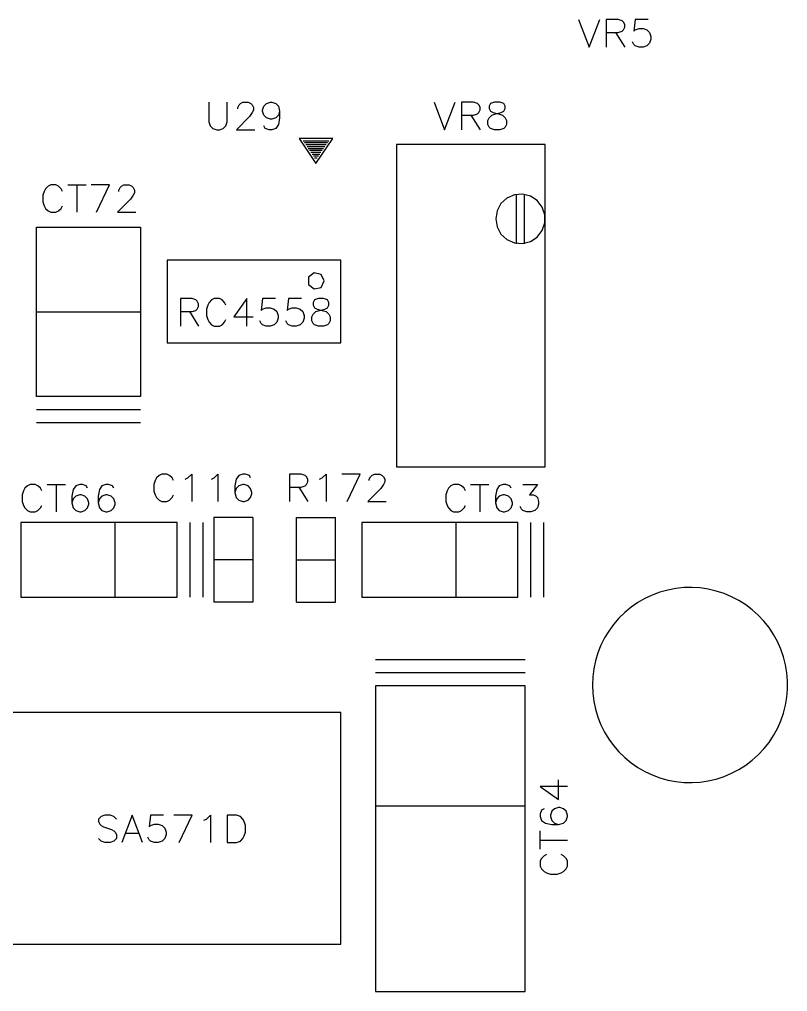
# Model space of a CAD drawing. Extents: x 295 to 953, y 10 to 290.
# Drawn here: x 642.1 to 694.1, y 158.3 to 224 of the extents above; entities that cross this region are included whole.
import ezdxf

# ---------------------------------------------------------------- set-up
doc = ezdxf.new("R2010")
doc.units = 0
doc.header["$LTSCALE"] = 5
doc.header["$MEASUREMENT"] = 0
doc.layers.add('DV-DPO-A6_TSK', color=14, linetype='CONTINUOUS')

msp = doc.modelspace()

# ---------------------------------------------------------------- linework, layer by layer
at = {"layer": 'DV-DPO-A6_TSK', "color": 7}
for p, q in [((679.942, 224.006), (680.657, 222.139)), ((680.657, 222.139), (681.367, 224.006)), ((682.607, 224.006), (681.808, 224.006)), ((681.808, 224.006), (681.808, 222.139)), ((682.876, 223.916), (682.607, 224.006)), ((682.965, 223.827), (682.876, 223.916)), ((683.054, 223.653), (682.965, 223.827)), ((683.054, 223.475), (683.054, 223.653)), ((683.764, 224.006), (683.675, 223.206)), ((684.652, 224.006), (683.764, 224.006)), ((681.808, 223.117), (682.607, 223.117)), ((682.428, 223.117), (683.054, 222.139)), ((682.607, 223.117), (682.876, 223.206)), ((682.876, 223.206), (682.965, 223.296)), ((682.965, 223.296), (683.054, 223.475)), ((683.675, 223.206), (683.764, 223.296)), ((683.764, 223.296), (684.032, 223.385)), ((684.032, 223.385), (684.295, 223.385)), ((684.295, 223.385), (684.563, 223.296)), ((684.563, 223.296), (684.742, 223.117)), ((684.742, 223.117), (684.831, 222.849)), ((683.675, 222.318), (683.585, 222.497)), ((683.764, 222.229), (683.675, 222.318)), ((684.032, 222.139), (683.764, 222.229)), ((684.563, 222.229), (684.295, 222.139)), ((684.742, 222.407), (684.563, 222.229)), ((684.831, 222.676), (684.742, 222.407)), ((684.831, 222.849), (684.831, 222.676)), ((684.295, 222.139), (684.032, 222.139)), ((654.936, 218.418), (654.936, 217.082)), ((656.176, 217.082), (656.176, 218.418)), ((656.975, 218.239), (657.065, 218.328)), ((657.065, 218.328), (657.243, 218.418)), ((657.243, 218.418), (657.595, 218.418)), ((657.595, 218.418), (657.774, 218.328)), ((657.774, 218.328), (657.864, 218.239)), ((658.663, 218.149), (658.836, 218.328)), ((658.836, 218.328), (659.104, 218.418)), ((659.104, 218.418), (659.194, 218.418)), ((659.194, 218.418), (659.462, 218.328)), ((659.462, 218.328), (659.635, 218.149)), ((670.163, 218.418), (670.878, 216.551)), ((670.878, 216.551), (671.588, 218.418)), ((672.828, 218.418), (672.029, 218.418)), ((672.029, 218.418), (672.029, 216.551)), ((673.097, 218.328), (672.828, 218.418)), ((673.186, 218.239), (673.097, 218.328)), ((673.985, 218.328), (673.896, 218.149)), ((674.253, 218.418), (673.985, 218.328)), ((674.605, 218.418), (674.253, 218.418)), ((674.873, 218.328), (674.605, 218.418)), ((674.963, 218.149), (674.873, 218.328)), ((656.886, 218.06), (656.975, 218.239)), ((656.886, 217.97), (656.886, 218.06)), ((657.864, 217.708), (657.685, 217.44)), ((657.864, 218.239), (657.953, 218.06)), ((657.953, 217.881), (657.864, 217.708)), ((657.953, 218.06), (657.953, 217.881)), ((658.573, 217.881), (658.663, 218.149)), ((658.573, 217.797), (658.573, 217.881)), ((658.663, 217.529), (658.573, 217.797)), ((659.635, 218.149), (659.724, 217.797)), ((659.724, 217.797), (659.635, 217.529)), ((659.724, 217.797), (659.724, 217.35)), ((672.828, 217.529), (673.097, 217.618)), ((673.097, 217.618), (673.186, 217.708)), ((673.275, 218.065), (673.186, 218.239)), ((673.186, 217.708), (673.275, 217.887)), ((673.275, 217.887), (673.275, 218.065)), ((673.896, 218.149), (673.896, 217.976)), ((673.896, 217.976), (673.985, 217.797)), ((673.985, 217.797), (674.164, 217.708)), ((674.074, 217.529), (674.337, 217.618)), ((674.164, 217.708), (674.516, 217.618)), ((674.337, 217.618), (674.695, 217.708)), ((674.516, 217.618), (674.784, 217.529)), ((674.695, 217.708), (674.873, 217.797)), ((674.873, 217.797), (674.963, 217.976)), ((674.963, 217.976), (674.963, 218.149)), ((654.936, 217.082), (655.025, 216.819)), ((656.087, 216.819), (656.176, 217.082)), ((657.685, 217.44), (656.796, 216.551)), ((658.836, 217.35), (658.663, 217.529)), ((659.104, 217.261), (658.836, 217.35)), ((659.194, 217.261), (659.104, 217.261)), ((659.462, 217.35), (659.194, 217.261)), ((659.635, 217.529), (659.462, 217.35)), ((659.724, 217.35), (659.635, 216.909)), ((672.029, 217.529), (672.828, 217.529)), ((672.649, 217.529), (673.275, 216.551)), ((673.806, 217.177), (673.896, 217.35)), ((673.806, 216.909), (673.806, 217.177)), ((673.896, 217.35), (674.074, 217.529)), ((674.784, 217.529), (674.963, 217.35)), ((674.963, 217.35), (675.052, 217.177)), ((675.052, 217.177), (675.052, 216.909)), ((655.025, 216.819), (655.198, 216.641)), ((655.198, 216.641), (655.466, 216.551)), ((655.466, 216.551), (655.645, 216.551)), ((655.645, 216.551), (655.908, 216.641)), ((655.908, 216.641), (656.087, 216.819)), ((656.796, 216.551), (658.037, 216.551)), ((658.752, 216.641), (658.663, 216.819)), ((659.015, 216.551), (658.752, 216.641)), ((659.194, 216.551), (659.015, 216.551)), ((659.462, 216.641), (659.194, 216.551)), ((659.635, 216.909), (659.462, 216.641)), ((673.896, 216.73), (673.806, 216.909)), ((673.985, 216.641), (673.896, 216.73)), ((674.253, 216.551), (673.985, 216.641)), ((674.605, 216.551), (674.253, 216.551)), ((674.873, 216.641), (674.605, 216.551)), ((674.963, 216.73), (674.873, 216.641)), ((675.052, 216.909), (674.963, 216.73)), ((663.312, 215.964), (661.038, 215.964)), ((661.038, 215.964), (662.172, 214.26)), ((661.311, 215.802), (663.038, 215.802)), ((661.401, 215.674), (662.949, 215.674)), ((662.172, 214.26), (663.312, 215.964)), ((661.485, 215.545), (662.865, 215.545)), ((661.574, 215.417), (662.775, 215.417)), ((661.658, 215.288), (662.692, 215.288)), ((661.742, 215.16), (662.608, 215.16)), ((661.831, 215.031), (662.518, 215.031)), ((677.684, 215.545), (667.626, 215.545)), ((667.626, 215.545), (667.626, 193.752)), ((677.684, 193.752), (677.684, 215.545)), ((661.915, 214.903), (662.435, 214.903)), ((662.004, 214.774), (662.345, 214.774)), ((662.088, 214.646), (662.261, 214.646)), ((643.799, 212.377), (643.709, 212.114)), ((643.888, 212.556), (643.799, 212.377)), ((644.067, 212.729), (643.888, 212.556)), ((644.24, 212.818), (644.067, 212.729)), ((644.598, 212.818), (644.24, 212.818)), ((644.771, 212.729), (644.598, 212.818)), ((644.95, 212.556), (644.771, 212.729)), ((645.039, 212.377), (644.95, 212.556)), ((645.391, 212.818), (646.632, 212.818)), ((646.011, 212.818), (646.011, 210.963)), ((648.224, 212.818), (646.984, 212.818)), ((647.336, 210.963), (648.224, 212.818)), ((648.845, 212.466), (648.928, 212.645)), ((648.845, 212.377), (648.845, 212.466)), ((648.928, 212.645), (649.018, 212.729)), ((649.018, 212.729), (649.197, 212.818)), ((649.197, 212.818), (649.549, 212.818)), ((649.549, 212.818), (649.727, 212.729)), ((649.727, 212.729), (649.817, 212.645)), ((649.817, 212.645), (649.906, 212.466)), ((649.906, 212.466), (649.906, 212.287)), ((643.709, 212.114), (643.709, 211.673)), ((649.638, 211.846), (648.755, 210.963)), ((649.817, 212.114), (649.638, 211.846)), ((649.906, 212.287), (649.817, 212.114)), ((675.086, 211.919), (674.683, 211.55)), ((675.594, 212.142), (675.086, 211.919)), ((676.142, 212.187), (675.594, 212.142)), ((675.728, 208.84), (675.728, 212.192)), ((676.678, 212.053), (676.142, 212.187)), ((676.287, 208.84), (676.287, 212.192)), ((677.142, 211.751), (676.678, 212.053)), ((677.477, 211.315), (677.142, 211.751)), ((643.709, 211.673), (643.799, 211.405)), ((643.799, 211.405), (643.888, 211.226)), ((643.888, 211.226), (644.067, 211.053)), ((644.067, 211.053), (644.24, 210.963)), ((644.598, 210.963), (644.771, 211.053)), ((644.771, 211.053), (644.95, 211.226)), ((644.95, 211.226), (645.039, 211.405)), ((674.421, 211.064), (674.331, 210.516)), ((674.683, 211.55), (674.421, 211.064)), ((677.656, 210.795), (677.477, 211.315)), ((644.24, 210.963), (644.598, 210.963)), ((648.755, 210.963), (649.99, 210.963)), ((674.331, 210.516), (674.421, 209.974)), ((677.656, 210.242), (677.656, 210.795)), ((643.29, 198.513), (643.29, 209.952)), ((643.29, 209.952), (650.325, 209.952)), ((650.325, 209.952), (650.325, 198.513)), ((674.421, 209.974), (674.683, 209.488)), ((677.142, 209.287), (677.477, 209.723)), ((677.477, 209.723), (677.656, 210.242)), ((674.683, 209.488), (675.086, 209.114)), ((675.086, 209.114), (675.594, 208.89)), ((676.678, 208.985), (677.142, 209.287)), ((675.594, 208.89), (676.142, 208.845)), ((676.142, 208.845), (676.678, 208.985)), ((652.119, 207.722), (652.119, 202.134)), ((653.796, 207.722), (652.119, 207.722)), ((663.854, 207.722), (653.796, 207.722)), ((663.854, 202.134), (663.854, 207.722)), ((662.049, 206.873), (661.669, 206.571)), ((661.669, 206.571), (661.669, 206.085)), ((662.524, 206.761), (662.049, 206.873)), ((662.736, 206.325), (662.524, 206.761)), ((661.669, 206.085), (662.049, 205.783)), ((662.049, 205.783), (662.524, 205.889)), ((662.524, 205.889), (662.736, 206.325)), ((653.801, 205.124), (653.008, 205.124)), ((653.008, 205.124), (653.008, 203.274)), ((654.064, 205.034), (653.801, 205.124)), ((655.299, 205.124), (655.12, 205.034)), ((655.651, 205.124), (655.299, 205.124)), ((655.83, 205.034), (655.651, 205.124)), ((657.5, 205.124), (656.617, 203.894)), ((657.5, 203.274), (657.5, 205.124)), ((658.557, 205.124), (658.467, 204.33)), ((659.434, 205.124), (658.557, 205.124)), ((660.317, 205.124), (660.227, 204.33)), ((661.2, 205.124), (660.317, 205.124)), ((662.34, 205.124), (662.077, 205.034)), ((662.692, 205.124), (662.34, 205.124)), ((662.96, 205.034), (662.692, 205.124)), ((654.153, 204.95), (654.064, 205.034)), ((654.243, 204.772), (654.153, 204.95)), ((654.153, 204.42), (654.243, 204.598)), ((654.243, 204.598), (654.243, 204.772)), ((654.857, 204.682), (654.768, 204.42)), ((654.947, 204.861), (654.857, 204.682)), ((655.12, 205.034), (654.947, 204.861)), ((656.003, 204.861), (655.83, 205.034)), ((656.092, 204.682), (656.003, 204.861)), ((658.557, 204.42), (658.819, 204.509)), ((658.819, 204.509), (659.082, 204.509)), ((659.082, 204.509), (659.35, 204.42)), ((660.317, 204.42), (660.579, 204.509)), ((660.579, 204.509), (660.848, 204.509)), ((660.848, 204.509), (661.11, 204.42)), ((662.077, 205.034), (661.988, 204.861)), ((661.988, 204.861), (661.988, 204.682)), ((661.988, 204.682), (662.077, 204.509)), ((662.077, 204.509), (662.256, 204.42)), ((662.781, 204.42), (662.96, 204.509)), ((663.044, 204.861), (662.96, 205.034)), ((662.96, 204.509), (663.044, 204.682)), ((663.044, 204.682), (663.044, 204.861)), ((643.29, 204.23), (650.325, 204.23)), ((653.008, 204.246), (653.801, 204.246)), ((653.628, 204.246), (654.243, 203.274)), ((653.801, 204.246), (654.064, 204.33)), ((654.064, 204.33), (654.153, 204.42)), ((654.768, 204.42), (654.768, 203.978)), ((654.768, 203.978), (654.857, 203.716)), ((656.617, 203.894), (657.942, 203.894)), ((658.467, 204.33), (658.557, 204.42)), ((659.35, 204.42), (659.523, 204.246)), ((659.523, 204.246), (659.613, 203.978)), ((659.613, 203.805), (659.523, 203.542)), ((659.613, 203.978), (659.613, 203.805)), ((660.227, 204.33), (660.317, 204.42)), ((661.11, 204.42), (661.283, 204.246)), ((661.283, 204.246), (661.373, 203.978)), ((661.373, 203.805), (661.283, 203.542)), ((661.373, 203.978), (661.373, 203.805)), ((661.904, 203.894), (661.988, 204.068)), ((661.904, 203.626), (661.904, 203.894)), ((661.988, 204.068), (662.166, 204.246)), ((662.166, 204.246), (662.429, 204.33)), ((662.256, 204.42), (662.608, 204.33)), ((662.429, 204.33), (662.781, 204.42)), ((662.608, 204.33), (662.87, 204.246)), ((662.87, 204.246), (663.044, 204.068)), ((663.044, 204.068), (663.133, 203.894)), ((663.133, 203.894), (663.133, 203.626)), ((654.857, 203.716), (654.947, 203.542)), ((654.947, 203.542), (655.12, 203.363)), ((655.12, 203.363), (655.299, 203.274)), ((655.299, 203.274), (655.651, 203.274)), ((655.651, 203.274), (655.83, 203.363)), ((655.83, 203.363), (656.003, 203.542)), ((656.003, 203.542), (656.092, 203.716)), ((658.467, 203.453), (658.378, 203.626)), ((658.557, 203.363), (658.467, 203.453)), ((658.819, 203.274), (658.557, 203.363)), ((659.082, 203.274), (658.819, 203.274)), ((659.35, 203.363), (659.082, 203.274)), ((659.523, 203.542), (659.35, 203.363)), ((660.227, 203.453), (660.138, 203.626)), ((660.317, 203.363), (660.227, 203.453)), ((660.579, 203.274), (660.317, 203.363)), ((660.848, 203.274), (660.579, 203.274)), ((661.11, 203.363), (660.848, 203.274)), ((661.283, 203.542), (661.11, 203.363)), ((661.988, 203.453), (661.904, 203.626)), ((662.077, 203.363), (661.988, 203.453)), ((662.34, 203.274), (662.077, 203.363)), ((662.692, 203.274), (662.34, 203.274)), ((662.96, 203.363), (662.692, 203.274)), ((663.044, 203.453), (662.96, 203.363)), ((663.133, 203.626), (663.044, 203.453)), ((652.119, 202.134), (663.854, 202.134)), ((650.325, 198.513), (643.29, 198.513)), ((643.29, 197.63), (650.325, 197.63)), ((643.29, 196.753), (650.325, 196.753)), ((667.626, 193.752), (677.684, 193.752)), ((651.309, 192.819), (651.219, 192.551)), ((651.398, 192.998), (651.309, 192.819)), ((651.572, 193.171), (651.398, 192.998)), ((651.75, 193.26), (651.572, 193.171)), ((652.102, 193.26), (651.75, 193.26)), ((652.281, 193.171), (652.102, 193.26)), ((652.46, 192.998), (652.281, 193.171)), ((652.544, 192.819), (652.46, 192.998)), ((653.343, 192.908), (653.516, 192.998)), ((653.516, 192.998), (653.784, 193.26)), ((653.784, 193.26), (653.784, 191.405)), ((655.109, 192.908), (655.288, 192.998)), ((655.288, 192.998), (655.55, 193.26)), ((655.55, 193.26), (655.55, 191.405)), ((656.791, 192.908), (656.701, 192.467)), ((656.964, 193.171), (656.791, 192.908)), ((657.232, 193.26), (656.964, 193.171)), ((657.411, 193.26), (657.232, 193.26)), ((657.674, 193.171), (657.411, 193.26)), ((657.763, 192.998), (657.674, 193.171)), ((661.183, 193.26), (660.389, 193.26)), ((660.389, 193.26), (660.389, 191.405)), ((661.451, 193.171), (661.183, 193.26)), ((661.541, 193.082), (661.451, 193.171)), ((661.624, 192.908), (661.541, 193.082)), ((661.541, 192.551), (661.624, 192.729)), ((661.624, 192.729), (661.624, 192.908)), ((662.423, 192.908), (662.597, 192.998)), ((662.597, 192.998), (662.865, 193.26)), ((662.865, 193.26), (662.865, 191.405)), ((665.162, 193.26), (663.927, 193.26)), ((664.279, 191.405), (665.162, 193.26)), ((665.782, 192.908), (665.871, 193.082)), ((665.782, 192.819), (665.782, 192.908)), ((665.871, 193.082), (665.961, 193.171)), ((665.961, 193.171), (666.134, 193.26)), ((666.134, 193.26), (666.491, 193.26)), ((666.491, 193.26), (666.665, 193.171)), ((666.665, 193.171), (666.754, 193.082)), ((666.754, 193.082), (666.844, 192.908)), ((666.844, 192.729), (666.754, 192.551)), ((666.844, 192.908), (666.844, 192.729)), ((642.402, 192.12), (642.312, 191.858)), ((642.491, 192.299), (642.402, 192.12)), ((642.67, 192.472), (642.491, 192.299)), ((642.843, 192.562), (642.67, 192.472)), ((643.201, 192.562), (642.843, 192.562)), ((643.374, 192.472), (643.201, 192.562)), ((643.553, 192.299), (643.374, 192.472)), ((643.642, 192.12), (643.553, 192.299)), ((643.994, 192.562), (645.235, 192.562)), ((644.614, 192.562), (644.614, 190.707)), ((645.766, 192.21), (645.676, 191.768)), ((645.939, 192.472), (645.766, 192.21)), ((646.207, 192.562), (645.939, 192.472)), ((646.386, 192.562), (646.207, 192.562)), ((646.649, 192.472), (646.386, 192.562)), ((646.738, 192.299), (646.649, 192.472)), ((647.531, 192.21), (647.448, 191.768)), ((647.71, 192.472), (647.531, 192.21)), ((647.978, 192.562), (647.71, 192.472)), ((648.152, 192.562), (647.978, 192.562)), ((648.42, 192.472), (648.152, 192.562)), ((648.509, 192.299), (648.42, 192.472)), ((651.219, 192.551), (651.219, 192.109)), ((651.219, 192.109), (651.309, 191.847)), ((656.701, 192.467), (656.701, 192.025)), ((656.791, 192.288), (656.701, 192.025)), ((656.701, 192.025), (656.791, 191.668)), ((656.964, 192.467), (656.791, 192.288)), ((657.232, 192.551), (656.964, 192.467)), ((657.322, 192.551), (657.232, 192.551)), ((657.584, 192.467), (657.322, 192.551)), ((657.763, 192.288), (657.584, 192.467)), ((657.852, 192.025), (657.763, 192.288)), ((657.852, 191.936), (657.852, 192.025)), ((660.389, 192.377), (661.183, 192.377)), ((661.01, 192.377), (661.624, 191.405)), ((661.183, 192.377), (661.451, 192.467)), ((661.451, 192.467), (661.541, 192.551)), ((666.575, 192.288), (665.692, 191.405)), ((666.754, 192.551), (666.575, 192.288)), ((671.04, 192.12), (670.951, 191.858)), ((671.13, 192.299), (671.04, 192.12)), ((671.308, 192.472), (671.13, 192.299)), ((671.482, 192.562), (671.308, 192.472)), ((671.839, 192.562), (671.482, 192.562)), ((672.012, 192.472), (671.839, 192.562)), ((672.191, 192.299), (672.012, 192.472)), ((672.281, 192.12), (672.191, 192.299)), ((672.633, 192.562), (673.873, 192.562)), ((673.253, 192.562), (673.253, 190.707)), ((674.404, 192.21), (674.315, 191.768)), ((674.577, 192.472), (674.404, 192.21)), ((674.846, 192.562), (674.577, 192.472)), ((675.024, 192.562), (674.846, 192.562)), ((675.287, 192.472), (675.024, 192.562)), ((675.376, 192.299), (675.287, 192.472)), ((676.17, 192.562), (677.148, 192.562)), ((677.148, 192.562), (676.617, 191.858)), ((642.312, 191.858), (642.312, 191.416)), ((642.312, 191.416), (642.402, 191.148)), ((645.676, 191.768), (645.676, 191.327)), ((645.766, 191.59), (645.676, 191.327)), ((645.676, 191.327), (645.766, 190.969)), ((645.939, 191.768), (645.766, 191.59)), ((646.207, 191.858), (645.939, 191.768)), ((646.296, 191.858), (646.207, 191.858)), ((646.559, 191.768), (646.296, 191.858)), ((646.738, 191.59), (646.559, 191.768)), ((646.827, 191.327), (646.738, 191.59)), ((646.827, 191.237), (646.827, 191.327)), ((647.448, 191.768), (647.448, 191.327)), ((647.531, 191.59), (647.448, 191.327)), ((647.448, 191.327), (647.531, 190.969)), ((647.71, 191.768), (647.531, 191.59)), ((647.978, 191.858), (647.71, 191.768)), ((648.062, 191.858), (647.978, 191.858)), ((648.33, 191.768), (648.062, 191.858)), ((648.509, 191.59), (648.33, 191.768)), ((648.593, 191.327), (648.509, 191.59)), ((648.593, 191.237), (648.593, 191.327)), ((651.309, 191.847), (651.398, 191.668)), ((651.398, 191.668), (651.572, 191.495)), ((651.572, 191.495), (651.75, 191.405)), ((651.75, 191.405), (652.102, 191.405)), ((652.102, 191.405), (652.281, 191.495)), ((652.281, 191.495), (652.46, 191.668)), ((652.46, 191.668), (652.544, 191.847)), ((656.791, 191.668), (656.964, 191.495)), ((656.964, 191.495), (657.232, 191.405)), ((657.232, 191.405), (657.322, 191.405)), ((657.322, 191.405), (657.584, 191.495)), ((657.584, 191.495), (657.763, 191.668)), ((657.763, 191.668), (657.852, 191.936)), ((665.692, 191.405), (666.933, 191.405)), ((670.951, 191.858), (670.951, 191.416)), ((670.951, 191.416), (671.04, 191.148)), ((674.315, 191.768), (674.315, 191.327)), ((674.404, 191.59), (674.315, 191.327)), ((674.315, 191.327), (674.404, 190.969)), ((674.577, 191.768), (674.404, 191.59)), ((674.846, 191.858), (674.577, 191.768)), ((674.935, 191.858), (674.846, 191.858)), ((675.198, 191.768), (674.935, 191.858)), ((675.376, 191.59), (675.198, 191.768)), ((675.466, 191.327), (675.376, 191.59)), ((675.466, 191.237), (675.466, 191.327)), ((676.617, 191.858), (676.88, 191.858)), ((676.88, 191.858), (677.058, 191.768)), ((677.058, 191.768), (677.148, 191.679)), ((677.148, 191.679), (677.232, 191.416)), ((677.232, 191.416), (677.232, 191.237)), ((642.402, 191.148), (642.491, 190.969)), ((642.491, 190.969), (642.67, 190.796)), ((642.67, 190.796), (642.843, 190.707)), ((642.843, 190.707), (643.201, 190.707)), ((643.201, 190.707), (643.374, 190.796)), ((643.374, 190.796), (643.553, 190.969)), ((643.553, 190.969), (643.642, 191.148)), ((645.766, 190.969), (645.939, 190.796)), ((645.939, 190.796), (646.207, 190.707)), ((646.207, 190.707), (646.296, 190.707)), ((646.296, 190.707), (646.559, 190.796)), ((646.559, 190.796), (646.738, 190.969)), ((646.738, 190.969), (646.827, 191.237)), ((647.531, 190.969), (647.71, 190.796)), ((647.71, 190.796), (647.978, 190.707)), ((647.978, 190.707), (648.062, 190.707)), ((648.062, 190.707), (648.33, 190.796)), ((648.33, 190.796), (648.509, 190.969)), ((648.509, 190.969), (648.593, 191.237)), ((671.04, 191.148), (671.13, 190.969)), ((671.13, 190.969), (671.308, 190.796)), ((671.308, 190.796), (671.482, 190.707)), ((671.482, 190.707), (671.839, 190.707)), ((671.839, 190.707), (672.012, 190.796)), ((672.012, 190.796), (672.191, 190.969)), ((672.191, 190.969), (672.281, 191.148)), ((674.404, 190.969), (674.577, 190.796)), ((674.577, 190.796), (674.846, 190.707)), ((674.846, 190.707), (674.935, 190.707)), ((674.935, 190.707), (675.198, 190.796)), ((675.198, 190.796), (675.376, 190.969)), ((675.376, 190.969), (675.466, 191.237)), ((676.086, 190.885), (675.997, 191.059)), ((676.17, 190.796), (676.086, 190.885)), ((676.438, 190.707), (676.17, 190.796)), ((676.701, 190.707), (676.438, 190.707)), ((676.969, 190.796), (676.701, 190.707)), ((677.148, 190.969), (676.969, 190.796)), ((677.232, 191.237), (677.148, 190.969)), ((642.228, 189.997), (642.228, 184.94)), ((646.185, 189.997), (642.228, 189.997)), ((646.844, 189.997), (646.185, 189.997)), ((648.057, 189.997), (646.844, 189.997)), ((649.046, 189.997), (648.057, 189.997)), ((648.604, 184.94), (648.604, 189.997)), ((652.784, 189.997), (649.046, 189.997)), ((652.784, 184.94), (652.784, 189.997)), ((653.667, 184.94), (653.667, 189.997)), ((654.544, 184.94), (654.544, 189.997)), ((655.265, 190.327), (655.265, 184.605)), ((657.908, 190.327), (655.265, 190.327)), ((657.908, 190.327), (657.908, 184.605)), ((660.853, 184.605), (660.853, 190.327)), ((660.853, 190.327), (663.496, 190.327)), ((663.496, 184.605), (663.496, 190.327)), ((665.279, 189.997), (665.279, 184.94)), ((669.235, 189.997), (665.279, 189.997)), ((669.895, 189.997), (669.235, 189.997)), ((671.107, 189.997), (669.895, 189.997)), ((672.096, 189.997), (671.107, 189.997)), ((671.655, 184.94), (671.655, 189.997)), ((675.835, 189.997), (672.096, 189.997)), ((675.835, 184.94), (675.835, 189.997)), ((676.718, 184.94), (676.718, 189.997)), ((677.595, 184.94), (677.595, 189.997)), ((657.908, 187.466), (655.265, 187.466)), ((660.853, 187.466), (663.496, 187.466)), ((685.966, 185.42), (685.435, 185.275)), ((686.513, 185.527), (685.966, 185.42)), ((687.061, 185.582), (686.513, 185.527)), ((687.614, 185.594), (687.061, 185.582)), ((688.167, 185.56), (687.614, 185.594)), ((688.709, 185.482), (688.167, 185.56)), ((689.251, 185.353), (688.709, 185.482)), ((642.228, 184.94), (646.185, 184.94)), ((646.185, 184.94), (646.844, 184.94)), ((646.844, 184.94), (648.057, 184.94)), ((648.057, 184.94), (649.046, 184.94)), ((649.046, 184.94), (652.784, 184.94)), ((665.279, 184.94), (669.235, 184.94)), ((669.235, 184.94), (669.895, 184.94)), ((669.895, 184.94), (671.107, 184.94)), ((671.107, 184.94), (672.096, 184.94)), ((672.096, 184.94), (675.835, 184.94)), ((684.418, 184.845), (683.937, 184.571)), ((684.915, 185.08), (684.418, 184.845)), ((685.435, 185.275), (684.915, 185.08)), ((689.777, 185.186), (689.251, 185.353)), ((690.285, 184.968), (689.777, 185.186)), ((690.777, 184.711), (690.285, 184.968)), ((657.908, 184.605), (655.265, 184.605)), ((660.853, 184.605), (663.496, 184.605)), ((683.485, 184.252), (683.06, 183.9)), ((683.937, 184.571), (683.485, 184.252)), ((691.241, 184.415), (690.777, 184.711)), ((691.682, 184.085), (691.241, 184.415)), ((692.09, 183.71), (691.682, 184.085)), ((682.663, 183.515), (682.3, 183.096)), ((683.06, 183.9), (682.663, 183.515)), ((692.47, 183.308), (692.09, 183.71)), ((682.3, 183.096), (681.976, 182.649)), ((692.817, 182.878), (692.47, 183.308)), ((693.118, 182.414), (692.817, 182.878)), ((681.691, 182.179), (681.445, 181.682)), ((681.976, 182.649), (681.691, 182.179)), ((693.387, 181.933), (693.118, 182.414)), ((681.445, 181.682), (681.244, 181.168)), ((693.61, 181.425), (693.387, 181.933)), ((681.244, 181.168), (681.082, 180.637)), ((693.794, 180.905), (693.61, 181.425)), ((693.929, 180.369), (693.794, 180.905)), ((676.315, 180.71), (666.195, 180.71)), ((681.082, 180.637), (680.964, 180.101)), ((694.024, 179.827), (693.929, 180.369)), ((676.315, 179.827), (666.195, 179.827)), ((680.897, 179.547), (680.875, 179)), ((680.964, 180.101), (680.897, 179.547)), ((694.068, 179.274), (694.024, 179.827)), ((666.195, 178.949), (666.195, 158.268)), ((676.315, 178.949), (666.195, 178.949)), ((676.315, 158.268), (676.315, 178.949)), ((680.875, 179), (680.897, 178.447)), ((694.068, 178.72), (694.068, 179.274)), ((680.897, 178.447), (680.964, 177.899)), ((693.929, 177.625), (694.024, 178.173)), ((694.024, 178.173), (694.068, 178.72)), ((680.964, 177.899), (681.082, 177.357)), ((693.794, 177.089), (693.929, 177.625)), ((663.854, 177.128), (640.943, 177.128)), ((663.854, 161.481), (663.854, 177.128)), ((681.082, 177.357), (681.244, 176.826)), ((693.61, 176.569), (693.794, 177.089)), ((681.244, 176.826), (681.445, 176.312)), ((681.445, 176.312), (681.691, 175.82)), ((693.387, 176.06), (693.61, 176.569)), ((681.691, 175.82), (681.976, 175.345)), ((692.817, 175.116), (693.118, 175.58)), ((693.118, 175.58), (693.387, 176.06)), ((681.976, 175.345), (682.3, 174.898)), ((682.3, 174.898), (682.663, 174.479)), ((692.47, 174.686), (692.817, 175.116)), ((682.663, 174.479), (683.06, 174.094)), ((691.682, 173.909), (692.09, 174.284)), ((692.09, 174.284), (692.47, 174.686)), ((683.06, 174.094), (683.485, 173.741)), ((683.485, 173.741), (683.937, 173.423)), ((690.777, 173.283), (691.241, 173.579)), ((691.241, 173.579), (691.682, 173.909)), ((683.937, 173.423), (684.418, 173.149)), ((684.418, 173.149), (684.915, 172.914)), ((684.915, 172.914), (685.435, 172.719)), ((689.777, 172.814), (690.285, 173.026)), ((690.285, 173.026), (690.777, 173.283)), ((678.573, 171.255), (678.573, 172.579)), ((685.435, 172.719), (685.966, 172.574)), ((685.966, 172.574), (686.513, 172.467)), ((686.513, 172.467), (687.061, 172.412)), ((687.061, 172.412), (687.614, 172.4)), ((687.614, 172.4), (688.167, 172.434)), ((688.167, 172.434), (688.709, 172.512)), ((688.709, 172.512), (689.251, 172.641)), ((689.251, 172.641), (689.777, 172.814)), ((679.193, 172.138), (677.332, 172.138)), ((677.332, 172.138), (678.573, 171.255)), ((676.315, 170.808), (666.195, 170.808)), ((677.422, 170.545), (677.332, 170.277)), ((677.332, 170.277), (677.332, 170.104)), ((677.6, 170.635), (677.422, 170.545)), ((678.131, 170.456), (678.042, 170.193)), ((678.31, 170.635), (678.131, 170.456)), ((678.573, 170.724), (678.31, 170.635)), ((678.662, 170.724), (678.573, 170.724)), ((678.925, 170.635), (678.662, 170.724)), ((679.104, 170.456), (678.925, 170.635)), ((679.193, 170.193), (679.104, 170.456)), ((647.643, 170.109), (647.464, 169.936)), ((647.464, 169.936), (647.464, 169.757)), ((647.464, 169.757), (647.554, 169.584)), ((647.906, 170.199), (647.643, 170.109)), ((648.258, 170.199), (647.906, 170.199)), ((648.52, 170.109), (648.258, 170.199)), ((648.699, 169.936), (648.52, 170.109)), ((649.755, 170.199), (649.051, 168.349)), ((650.46, 168.349), (649.755, 170.199)), ((650.985, 170.199), (650.901, 169.405)), ((651.868, 170.199), (650.985, 170.199)), ((653.807, 170.199), (652.572, 170.199)), ((652.924, 168.349), (653.807, 170.199)), ((654.595, 169.847), (654.773, 169.936)), ((654.773, 169.936), (655.036, 170.199)), ((655.036, 170.199), (655.036, 168.349)), ((656.182, 170.199), (656.182, 168.349)), ((656.796, 170.199), (656.182, 170.199)), ((657.065, 170.109), (656.796, 170.199)), ((657.238, 169.936), (657.065, 170.109)), ((657.327, 169.757), (657.238, 169.936)), ((657.417, 169.495), (657.327, 169.757)), ((677.332, 170.104), (677.422, 169.835)), ((677.422, 169.835), (677.69, 169.662)), ((677.69, 169.662), (678.131, 169.573)), ((678.042, 170.193), (678.042, 170.104)), ((678.042, 170.104), (678.131, 169.835)), ((678.131, 169.835), (678.31, 169.662)), ((678.31, 169.662), (678.573, 169.573)), ((678.573, 169.573), (678.925, 169.662)), ((678.925, 169.662), (679.104, 169.835)), ((679.104, 169.835), (679.193, 170.104)), ((679.193, 170.104), (679.193, 170.193)), ((647.554, 169.584), (647.643, 169.495)), ((647.643, 169.495), (647.816, 169.405)), ((647.816, 169.405), (648.347, 169.232)), ((648.347, 169.232), (648.52, 169.143)), ((648.52, 169.143), (648.61, 169.053)), ((648.61, 169.053), (648.699, 168.88)), ((649.314, 168.969), (650.197, 168.969)), ((650.901, 169.405), (650.985, 169.495)), ((650.985, 169.495), (651.253, 169.584)), ((651.253, 169.584), (651.516, 169.584)), ((651.516, 169.584), (651.778, 169.495)), ((651.778, 169.495), (651.957, 169.321)), ((651.957, 169.321), (652.041, 169.053)), ((652.041, 169.053), (652.041, 168.88)), ((657.327, 168.791), (657.417, 169.053)), ((657.417, 169.053), (657.417, 169.495)), ((677.332, 167.891), (677.332, 169.131)), ((678.131, 169.573), (678.573, 169.573)), ((647.643, 168.438), (647.464, 168.617)), ((647.906, 168.349), (647.643, 168.438)), ((648.258, 168.349), (647.906, 168.349)), ((648.52, 168.438), (648.258, 168.349)), ((648.699, 168.617), (648.52, 168.438)), ((648.699, 168.88), (648.699, 168.617)), ((650.901, 168.528), (650.812, 168.701)), ((650.985, 168.438), (650.901, 168.528)), ((651.253, 168.349), (650.985, 168.438)), ((651.516, 168.349), (651.253, 168.349)), ((651.778, 168.438), (651.516, 168.349)), ((651.957, 168.617), (651.778, 168.438)), ((652.041, 168.88), (651.957, 168.617)), ((656.182, 168.349), (656.796, 168.349)), ((656.796, 168.349), (657.065, 168.438)), ((657.065, 168.438), (657.238, 168.617)), ((657.238, 168.617), (657.327, 168.791)), ((677.332, 168.511), (679.193, 168.511)), ((677.422, 167.271), (677.332, 167.097)), ((677.332, 167.097), (677.332, 166.74)), ((677.6, 167.449), (677.422, 167.271)), ((677.779, 167.539), (677.6, 167.449)), ((678.925, 167.449), (678.752, 167.539)), ((679.104, 167.271), (678.925, 167.449)), ((679.193, 167.097), (679.104, 167.271)), ((679.193, 166.74), (679.193, 167.097)), ((677.332, 166.74), (677.422, 166.566)), ((677.422, 166.566), (677.6, 166.388)), ((677.6, 166.388), (677.779, 166.298)), ((678.752, 166.298), (678.925, 166.388)), ((678.925, 166.388), (679.104, 166.566)), ((679.104, 166.566), (679.193, 166.74)), ((677.779, 166.298), (678.042, 166.209)), ((678.042, 166.209), (678.483, 166.209)), ((678.483, 166.209), (678.752, 166.298)), ((640.943, 161.481), (663.854, 161.481)), ((666.195, 158.268), (676.315, 158.268))]:
    msp.add_line(p, q, dxfattribs=at)

doc.saveas('drawing.dxf')
